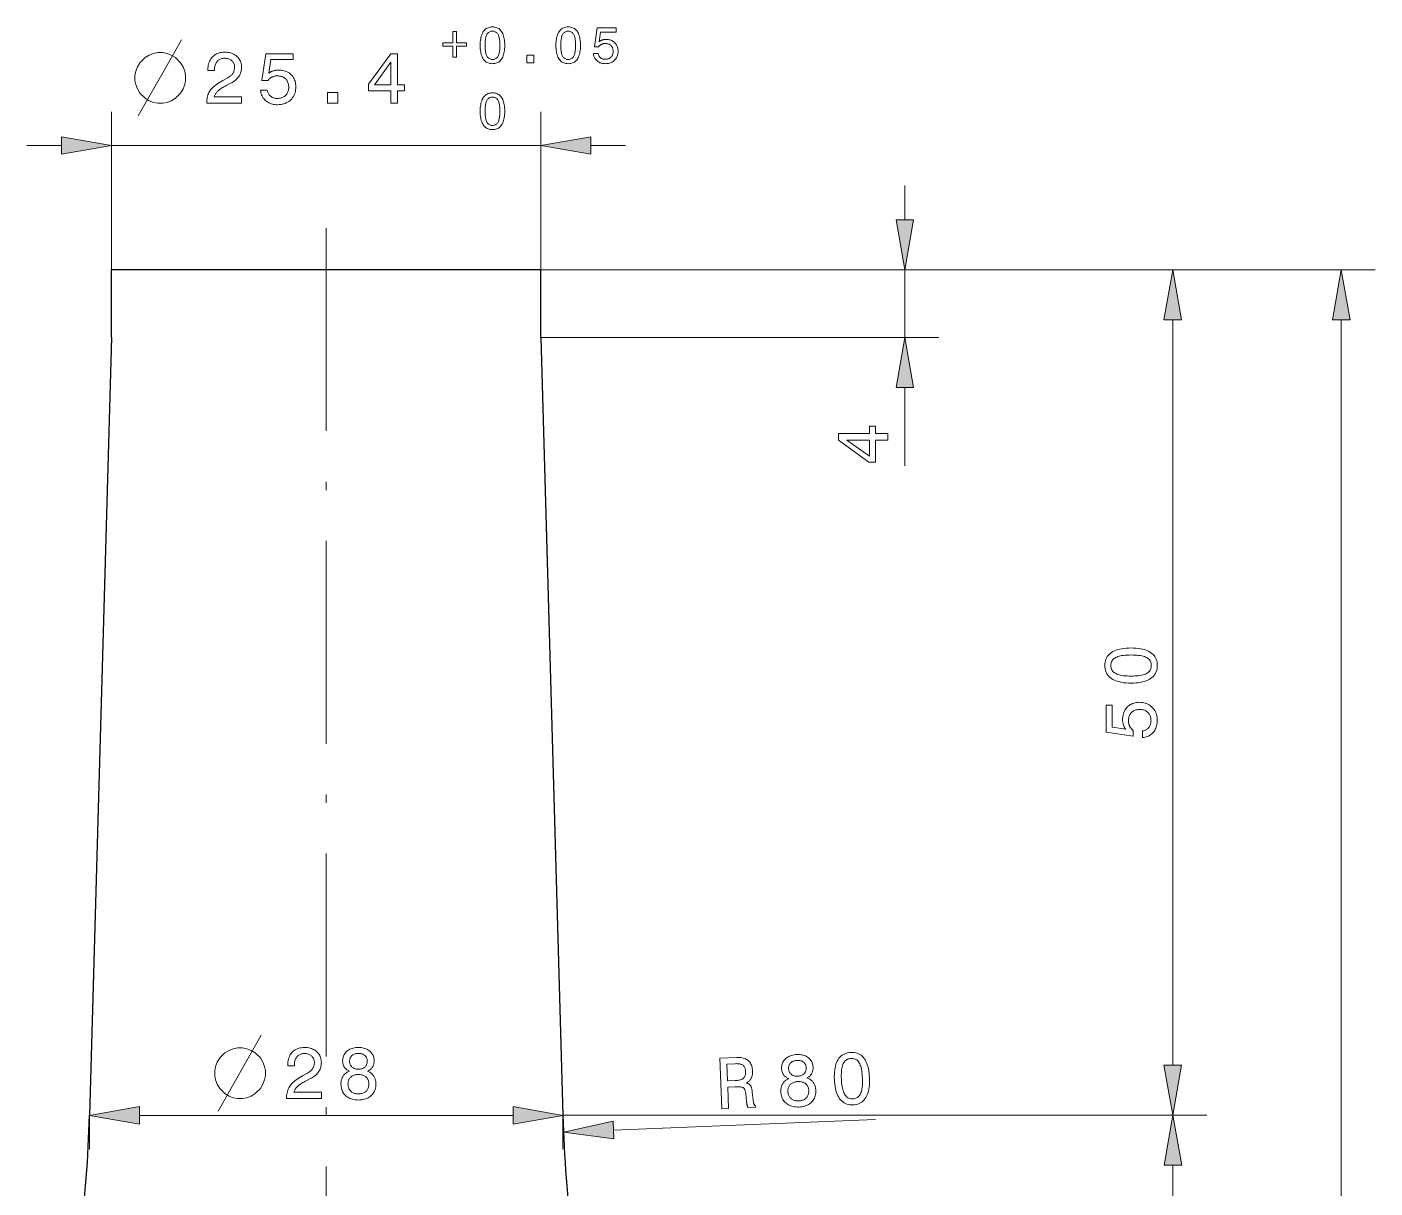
# Model space of a CAD drawing. Extents: x 0 to 297, y 0 to 420.
# Drawn here: x 127.9 to 207.6, y 275.5 to 344.2 of the extents above; entities that cross this region are included whole.
import ezdxf

# ---------------------------------------------------------------- set-up
doc = ezdxf.new("R2010")
doc.units = 0
doc.linetypes.add('DASHDOT', pattern=[18.5, 12, -3, 0.5, -3])

msp = doc.modelspace()

# ---------------------------------------------------------------- linework, layer by layer
at = {"color": 7, "lineweight": 13, "ltscale": 0.233958}
for p, q in [((132.9, 329.858), (132.9, 339.216)), ((158.3, 329.858), (158.3, 339.216))]:
    msp.add_line(p, q, dxfattribs=at)
at = {"color": 7, "lineweight": 13, "ltscale": 0.051139}
for p, q in [((127.9, 337.216), (129.946, 337.216)), ((161.255, 337.216), (163.3, 337.216))]:
    msp.add_line(p, q, dxfattribs=at)
at = {"color": 7, "lineweight": 13}
for p, q in [((132.9, 337.216), (158.3, 337.216)), ((158.3, 329.858), (181.819, 329.858)), ((158.3, 329.858), (207.626, 329.858)), ((158.3, 329.858), (197.662, 329.858)), ((195.662, 282.812), (195.662, 326.904)), ((205.626, 124.712), (205.626, 326.904)), ((158.3, 325.858), (181.819, 325.858)), ((134.555, 279.838), (156.646, 279.838)), ((159.6, 279.858), (197.676, 279.858)), ((159.6, 279.858), (197.662, 279.858)), ((195.676, 244.812), (195.676, 276.904))]:
    msp.add_line(p, q, dxfattribs=at)
at = {"color": 7, "lineweight": 13, "ltscale": 0.05114}
msp.add_line((179.819, 332.812), (179.819, 334.858), dxfattribs=at)
at = {"color": 7, "linetype": 'DASHDOT', "lineweight": 13}
msp.add_line((145.6, 332.328), (145.6, 119.729), dxfattribs=at)
at = {"color": 7, "lineweight": 30, "ltscale": 0.1}
for p, q in [((132.9, 325.858), (132.9, 329.858)), ((158.3, 325.858), (158.3, 329.858))]:
    msp.add_line(p, q, dxfattribs=at)
at = {"color": 7, "lineweight": 30}
for p, q in [((158.3, 329.858), (132.9, 329.858)), ((132.9, 325.858), (131.6, 279.858)), ((158.3, 325.858), (159.6, 279.858))]:
    msp.add_line(p, q, dxfattribs=at)
at = {"color": 7, "lineweight": 13, "ltscale": 0.1}
msp.add_line((179.819, 325.858), (179.819, 329.858), dxfattribs=at)
at = {"color": 7, "lineweight": 13, "ltscale": 0.116125}
msp.add_line((179.819, 318.259), (179.819, 322.904), dxfattribs=at)
at = {"color": 7, "lineweight": 13, "ltscale": 0.05049}
for p, q in [((131.6, 279.858), (131.6, 277.838)), ((159.6, 279.858), (159.6, 277.838))]:
    msp.add_line(p, q, dxfattribs=at)
at = {"color": 7, "lineweight": 13, "ltscale": 0.387905}
msp.add_line((162.587, 278.975), (178.09, 279.608), dxfattribs=at)
at = {"color": 7, "lineweight": 13}
for points in [[(153.088, 343.954), (153.299, 343.954), (153.299, 343.298), (153.895, 343.298), (153.895, 343.089), (153.299, 343.089), (153.299, 342.434), (153.088, 342.434), (153.088, 343.089), (152.488, 343.089), (152.488, 343.298), (153.088, 343.298)], [(154.703, 343.141), (154.705, 343.245), (154.711, 343.343), (154.72, 343.437), (154.733, 343.526), (154.75, 343.61), (154.77, 343.688), (154.795, 343.762), (154.822, 343.83), (154.854, 343.893), (154.889, 343.951), (154.928, 344.004), (154.971, 344.052), (155.016, 344.093), (155.065, 344.13), (155.118, 344.16), (155.174, 344.185), (155.233, 344.205), (155.296, 344.219), (155.362, 344.227), (155.431, 344.23), (155.501, 344.227), (155.567, 344.219), (155.63, 344.205), (155.69, 344.185), (155.746, 344.161), (155.798, 344.13), (155.847, 344.094), (155.893, 344.053), (155.935, 344.006), (155.973, 343.954), (156.008, 343.896), (156.039, 343.833), (156.067, 343.765), (156.091, 343.691), (156.111, 343.612), (156.128, 343.529), (156.141, 343.439), (156.15, 343.345), (156.155, 343.245), (156.157, 343.141), (156.155, 343.036), (156.15, 342.937), (156.141, 342.843), (156.128, 342.754), (156.111, 342.67), (156.091, 342.592), (156.067, 342.519), (156.039, 342.451), (156.008, 342.388), (155.973, 342.33), (155.935, 342.278), (155.893, 342.232), (155.847, 342.19), (155.798, 342.155), (155.746, 342.124), (155.69, 342.1), (155.63, 342.081), (155.567, 342.067), (155.501, 342.059), (155.431, 342.056), (155.362, 342.059), (155.296, 342.067), (155.233, 342.081), (155.174, 342.1), (155.118, 342.125), (155.065, 342.155), (155.016, 342.191), (154.971, 342.232), (154.928, 342.279), (154.889, 342.332), (154.854, 342.39), (154.822, 342.452), (154.795, 342.521), (154.77, 342.594), (154.75, 342.672), (154.733, 342.755), (154.72, 342.844), (154.711, 342.938), (154.705, 343.037)], [(154.993, 343.141), (154.994, 343.056), (154.997, 342.976), (155.002, 342.901), (155.01, 342.831), (155.019, 342.765), (155.031, 342.704), (155.045, 342.647), (155.061, 342.595), (155.079, 342.548), (155.099, 342.505), (155.121, 342.467), (155.146, 342.433), (155.173, 342.402), (155.203, 342.376), (155.235, 342.354), (155.27, 342.336), (155.306, 342.322), (155.345, 342.312), (155.387, 342.306), (155.431, 342.304), (155.475, 342.306), (155.517, 342.312), (155.556, 342.322), (155.593, 342.336), (155.627, 342.354), (155.659, 342.376), (155.689, 342.401), (155.716, 342.431), (155.74, 342.465), (155.762, 342.503), (155.782, 342.545), (155.8, 342.592), (155.815, 342.644), (155.829, 342.701), (155.84, 342.762), (155.85, 342.828), (155.857, 342.899), (155.862, 342.975), (155.865, 343.055), (155.866, 343.141), (155.865, 343.226), (155.862, 343.307), (155.857, 343.383), (155.85, 343.454), (155.84, 343.52), (155.829, 343.582), (155.815, 343.638), (155.8, 343.69), (155.782, 343.737), (155.762, 343.78), (155.74, 343.817), (155.716, 343.851), (155.689, 343.881), (155.659, 343.907), (155.627, 343.929), (155.593, 343.947), (155.556, 343.961), (155.517, 343.971), (155.475, 343.977), (155.431, 343.979), (155.387, 343.977), (155.345, 343.971), (155.306, 343.961), (155.27, 343.947), (155.235, 343.928), (155.203, 343.906), (155.173, 343.88), (155.146, 343.85), (155.121, 343.816), (155.099, 343.777), (155.079, 343.735), (155.061, 343.687), (155.045, 343.635), (155.031, 343.579), (155.019, 343.517), (155.01, 343.451), (155.002, 343.381), (154.997, 343.305), (154.994, 343.225)], [(159.181, 343.141), (159.183, 343.245), (159.188, 343.343), (159.198, 343.437), (159.211, 343.526), (159.227, 343.61), (159.248, 343.688), (159.272, 343.762), (159.3, 343.83), (159.332, 343.893), (159.367, 343.951), (159.406, 344.004), (159.448, 344.052), (159.494, 344.093), (159.543, 344.13), (159.595, 344.16), (159.651, 344.185), (159.71, 344.205), (159.773, 344.219), (159.839, 344.227), (159.908, 344.23), (159.978, 344.227), (160.045, 344.219), (160.108, 344.205), (160.167, 344.185), (160.223, 344.161), (160.276, 344.13), (160.325, 344.094), (160.37, 344.053), (160.412, 344.006), (160.451, 343.954), (160.486, 343.896), (160.517, 343.833), (160.544, 343.765), (160.568, 343.691), (160.589, 343.612), (160.605, 343.529), (160.618, 343.439), (160.627, 343.345), (160.633, 343.245), (160.635, 343.141), (160.633, 343.036), (160.627, 342.937), (160.618, 342.843), (160.605, 342.754), (160.589, 342.67), (160.568, 342.592), (160.544, 342.519), (160.517, 342.451), (160.486, 342.388), (160.451, 342.33), (160.412, 342.278), (160.37, 342.232), (160.325, 342.19), (160.276, 342.155), (160.223, 342.124), (160.167, 342.1), (160.108, 342.081), (160.045, 342.067), (159.978, 342.059), (159.908, 342.056), (159.839, 342.059), (159.773, 342.067), (159.71, 342.081), (159.651, 342.1), (159.595, 342.125), (159.543, 342.155), (159.494, 342.191), (159.448, 342.232), (159.406, 342.279), (159.367, 342.332), (159.332, 342.39), (159.3, 342.452), (159.272, 342.521), (159.248, 342.594), (159.227, 342.672), (159.211, 342.755), (159.198, 342.844), (159.188, 342.938), (159.183, 343.037)], [(159.47, 343.141), (159.471, 343.056), (159.474, 342.976), (159.48, 342.901), (159.487, 342.831), (159.497, 342.765), (159.508, 342.704), (159.522, 342.647), (159.538, 342.595), (159.556, 342.548), (159.576, 342.505), (159.599, 342.467), (159.624, 342.433), (159.651, 342.402), (159.681, 342.376), (159.713, 342.354), (159.747, 342.336), (159.784, 342.322), (159.823, 342.312), (159.864, 342.306), (159.908, 342.304), (159.953, 342.306), (159.994, 342.312), (160.034, 342.322), (160.071, 342.336), (160.105, 342.354), (160.137, 342.376), (160.166, 342.401), (160.193, 342.431), (160.218, 342.465), (160.24, 342.503), (160.26, 342.545), (160.277, 342.592), (160.293, 342.644), (160.306, 342.701), (160.318, 342.762), (160.327, 342.828), (160.334, 342.899), (160.34, 342.975), (160.343, 343.055), (160.344, 343.141), (160.343, 343.226), (160.34, 343.307), (160.334, 343.383), (160.327, 343.454), (160.318, 343.52), (160.306, 343.582), (160.293, 343.638), (160.277, 343.69), (160.26, 343.737), (160.24, 343.78), (160.218, 343.817), (160.193, 343.851), (160.166, 343.881), (160.137, 343.907), (160.105, 343.929), (160.071, 343.947), (160.034, 343.961), (159.994, 343.971), (159.953, 343.977), (159.908, 343.979), (159.864, 343.977), (159.823, 343.971), (159.784, 343.961), (159.747, 343.947), (159.713, 343.928), (159.681, 343.906), (159.651, 343.88), (159.624, 343.85), (159.599, 343.816), (159.576, 343.777), (159.556, 343.735), (159.538, 343.687), (159.522, 343.635), (159.508, 343.579), (159.497, 343.517), (159.487, 343.451), (159.48, 343.381), (159.474, 343.305), (159.471, 343.225)], [(161.399, 342.664), (161.679, 342.664), (161.685, 342.632), (161.693, 342.601), (161.702, 342.572), (161.713, 342.544), (161.726, 342.518), (161.741, 342.493), (161.757, 342.47), (161.775, 342.448), (161.794, 342.427), (161.816, 342.408), (161.839, 342.39), (161.863, 342.375), (161.888, 342.361), (161.915, 342.349), (161.943, 342.339), (161.972, 342.33), (162.002, 342.324), (162.033, 342.319), (162.066, 342.317), (162.1, 342.316), (162.141, 342.317), (162.181, 342.321), (162.219, 342.327), (162.256, 342.336), (162.29, 342.348), (162.323, 342.362), (162.355, 342.379), (162.385, 342.398), (162.413, 342.42), (162.439, 342.444), (162.464, 342.47), (162.486, 342.499), (162.505, 342.528), (162.522, 342.56), (162.536, 342.593), (162.547, 342.627), (162.556, 342.664), (162.563, 342.701), (162.566, 342.741), (162.568, 342.782), (162.566, 342.824), (162.563, 342.864), (162.556, 342.902), (162.547, 342.939), (162.536, 342.974), (162.522, 343.007), (162.506, 343.039), (162.487, 343.069), (162.465, 343.097), (162.441, 343.123), (162.415, 343.147), (162.387, 343.169), (162.357, 343.188), (162.325, 343.204), (162.292, 343.218), (162.257, 343.229), (162.221, 343.238), (162.182, 343.245), (162.142, 343.248), (162.1, 343.25), (162.076, 343.249), (162.052, 343.248), (162.028, 343.245), (162.005, 343.242), (161.983, 343.238), (161.961, 343.232), (161.939, 343.226), (161.918, 343.219), (161.897, 343.21), (161.876, 343.201), (161.856, 343.191), (161.837, 343.18), (161.818, 343.168), (161.8, 343.155), (161.782, 343.141), (161.764, 343.126), (161.747, 343.11), (161.731, 343.093), (161.715, 343.075), (161.7, 343.056), (161.459, 343.056), (161.625, 344.169), (162.746, 344.169), (162.746, 343.921), (161.827, 343.921), (161.743, 343.356), (161.758, 343.369), (161.774, 343.381), (161.79, 343.393), (161.807, 343.404), (161.825, 343.414), (161.843, 343.424), (161.862, 343.433), (161.881, 343.442), (161.9, 343.45), (161.921, 343.457), (161.941, 343.464), (161.962, 343.47), (161.984, 343.475), (162.006, 343.479), (162.028, 343.483), (162.05, 343.486), (162.073, 343.489), (162.097, 343.49), (162.12, 343.491), (162.144, 343.492), (162.208, 343.49), (162.268, 343.484), (162.327, 343.475), (162.383, 343.461), (162.436, 343.444), (162.487, 343.423), (162.535, 343.398), (162.581, 343.369), (162.624, 343.336), (162.664, 343.3), (162.702, 343.26), (162.735, 343.218), (162.765, 343.174), (162.791, 343.127), (162.812, 343.078), (162.83, 343.027), (162.844, 342.973), (162.854, 342.916), (162.859, 342.858), (162.861, 342.797), (162.859, 342.732), (162.853, 342.669), (162.843, 342.61), (162.828, 342.552), (162.809, 342.497), (162.786, 342.445), (162.759, 342.395), (162.728, 342.348), (162.692, 342.303), (162.653, 342.261), (162.61, 342.222), (162.564, 342.187), (162.516, 342.156), (162.465, 342.13), (162.412, 342.107), (162.357, 342.089), (162.298, 342.074), (162.238, 342.064), (162.175, 342.058), (162.109, 342.056), (162.05, 342.058), (161.994, 342.063), (161.94, 342.071), (161.888, 342.083), (161.837, 342.098), (161.789, 342.116), (161.743, 342.138), (161.699, 342.163), (161.657, 342.192), (161.617, 342.223), (161.579, 342.258), (161.545, 342.295), (161.515, 342.333), (161.488, 342.374), (161.464, 342.417), (161.444, 342.462), (161.428, 342.51), (161.415, 342.559), (161.405, 342.61)], [(135.935, 342.716), (135.635, 342.716), (135.385, 342.666), (135.135, 342.566), (134.885, 342.416), (134.585, 342.116), (134.435, 341.866), (134.335, 341.616), (134.285, 341.366), (134.285, 341.066), (134.335, 340.816), (134.435, 340.566), (134.585, 340.316), (134.885, 340.016), (135.135, 339.866), (135.385, 339.766), (135.635, 339.716), (135.935, 339.716), (136.185, 339.766), (136.435, 339.866), (136.685, 340.016), (136.985, 340.316), (137.135, 340.566), (137.235, 340.816), (137.285, 341.066), (137.285, 341.366), (137.235, 341.616), (137.135, 341.866), (136.985, 342.116), (136.685, 342.416), (136.435, 342.566), (136.185, 342.666)], [(138.532, 339.716), (138.532, 339.729), (138.534, 339.817), (138.54, 339.901), (138.551, 339.983), (138.565, 340.061), (138.584, 340.137), (138.607, 340.21), (138.633, 340.28), (138.664, 340.347), (138.699, 340.411), (138.739, 340.472), (138.783, 340.532), (138.835, 340.591), (138.893, 340.651), (138.957, 340.71), (139.029, 340.769), (139.107, 340.828), (139.191, 340.887), (139.282, 340.946), (139.38, 341.005), (139.485, 341.064), (139.74, 341.203), (139.785, 341.228), (139.827, 341.254), (139.867, 341.28), (139.904, 341.307), (139.939, 341.335), (139.971, 341.363), (140.001, 341.392), (140.028, 341.421), (140.053, 341.451), (140.075, 341.482), (140.095, 341.514), (140.113, 341.546), (140.129, 341.58), (140.143, 341.615), (140.154, 341.65), (140.164, 341.687), (140.171, 341.725), (140.177, 341.764), (140.18, 341.804), (140.181, 341.846), (140.179, 341.892), (140.174, 341.937), (140.166, 341.98), (140.155, 342.022), (140.14, 342.061), (140.122, 342.099), (140.101, 342.134), (140.076, 342.168), (140.048, 342.2), (140.017, 342.23), (139.984, 342.258), (139.948, 342.283), (139.909, 342.305), (139.869, 342.324), (139.826, 342.34), (139.781, 342.354), (139.734, 342.364), (139.685, 342.371), (139.634, 342.375), (139.58, 342.377), (139.527, 342.375), (139.476, 342.37), (139.427, 342.36), (139.381, 342.347), (139.337, 342.331), (139.295, 342.31), (139.255, 342.286), (139.218, 342.258), (139.183, 342.227), (139.151, 342.191), (139.121, 342.153), (139.094, 342.112), (139.071, 342.068), (139.05, 342.021), (139.033, 341.971), (139.019, 341.919), (139.008, 341.863), (139, 341.806), (138.995, 341.745), (138.994, 341.681), (138.994, 341.645), (138.602, 341.645), (138.602, 341.707), (138.604, 341.799), (138.613, 341.888), (138.626, 341.973), (138.645, 342.054), (138.669, 342.132), (138.699, 342.205), (138.734, 342.274), (138.774, 342.339), (138.82, 342.401), (138.872, 342.458), (138.927, 342.511), (138.987, 342.558), (139.051, 342.599), (139.118, 342.636), (139.189, 342.666), (139.264, 342.691), (139.343, 342.71), (139.426, 342.724), (139.513, 342.733), (139.603, 342.735), (139.69, 342.733), (139.773, 342.725), (139.853, 342.713), (139.93, 342.696), (140.003, 342.674), (140.073, 342.647), (140.14, 342.614), (140.203, 342.577), (140.263, 342.536), (140.319, 342.489), (140.371, 342.438), (140.417, 342.384), (140.458, 342.327), (140.494, 342.267), (140.524, 342.204), (140.548, 342.137), (140.567, 342.068), (140.581, 341.996), (140.589, 341.92), (140.592, 341.841), (140.59, 341.78), (140.585, 341.721), (140.577, 341.662), (140.566, 341.606), (140.552, 341.551), (140.534, 341.497), (140.513, 341.445), (140.489, 341.395), (140.462, 341.346), (140.432, 341.299), (140.398, 341.253), (140.361, 341.208), (140.32, 341.164), (140.276, 341.122), (140.229, 341.081), (140.179, 341.041), (140.125, 341.003), (140.067, 340.966), (140.007, 340.93), (139.943, 340.895), (139.69, 340.766), (139.619, 340.729), (139.553, 340.693), (139.492, 340.657), (139.434, 340.622), (139.38, 340.588), (139.33, 340.554), (139.285, 340.521), (139.243, 340.489), (139.205, 340.458), (139.172, 340.427), (139.142, 340.396), (139.113, 340.365), (139.087, 340.333), (139.063, 340.3), (139.042, 340.266), (139.022, 340.232), (139.004, 340.197), (138.989, 340.161), (138.975, 340.125), (138.964, 340.087), (140.592, 340.087), (140.592, 339.716)], [(141.713, 340.499), (142.114, 340.499), (142.122, 340.453), (142.133, 340.409), (142.147, 340.367), (142.162, 340.328), (142.181, 340.29), (142.201, 340.255), (142.225, 340.221), (142.25, 340.19), (142.278, 340.16), (142.309, 340.133), (142.342, 340.108), (142.376, 340.085), (142.412, 340.066), (142.45, 340.048), (142.49, 340.034), (142.532, 340.022), (142.575, 340.013), (142.62, 340.006), (142.666, 340.002), (142.715, 340.001), (142.774, 340.003), (142.831, 340.008), (142.885, 340.017), (142.937, 340.03), (142.987, 340.047), (143.034, 340.067), (143.079, 340.091), (143.122, 340.118), (143.162, 340.15), (143.2, 340.184), (143.235, 340.222), (143.266, 340.262), (143.293, 340.305), (143.317, 340.35), (143.337, 340.397), (143.354, 340.446), (143.367, 340.498), (143.376, 340.552), (143.381, 340.608), (143.383, 340.667), (143.381, 340.727), (143.376, 340.784), (143.367, 340.839), (143.354, 340.892), (143.338, 340.942), (143.318, 340.989), (143.294, 341.034), (143.267, 341.077), (143.236, 341.117), (143.202, 341.154), (143.164, 341.189), (143.124, 341.219), (143.082, 341.247), (143.037, 341.27), (142.989, 341.29), (142.939, 341.306), (142.887, 341.319), (142.832, 341.328), (142.775, 341.334), (142.715, 341.335), (142.68, 341.335), (142.646, 341.333), (142.613, 341.329), (142.58, 341.324), (142.548, 341.318), (142.516, 341.31), (142.485, 341.301), (142.454, 341.291), (142.425, 341.279), (142.395, 341.266), (142.367, 341.251), (142.339, 341.235), (142.312, 341.218), (142.286, 341.199), (142.26, 341.179), (142.235, 341.158), (142.211, 341.135), (142.188, 341.111), (142.165, 341.086), (142.144, 341.059), (141.8, 341.059), (142.036, 342.649), (143.638, 342.649), (143.638, 342.295), (142.325, 342.295), (142.205, 341.487), (142.227, 341.506), (142.249, 341.523), (142.273, 341.54), (142.297, 341.556), (142.322, 341.571), (142.348, 341.585), (142.374, 341.598), (142.402, 341.61), (142.43, 341.621), (142.459, 341.632), (142.488, 341.641), (142.518, 341.65), (142.549, 341.657), (142.58, 341.663), (142.612, 341.669), (142.644, 341.673), (142.677, 341.677), (142.71, 341.679), (142.744, 341.681), (142.778, 341.681), (142.869, 341.678), (142.956, 341.67), (143.039, 341.657), (143.119, 341.637), (143.195, 341.613), (143.267, 341.583), (143.336, 341.547), (143.401, 341.506), (143.463, 341.459), (143.521, 341.407), (143.575, 341.351), (143.623, 341.291), (143.665, 341.227), (143.701, 341.161), (143.732, 341.09), (143.758, 341.017), (143.777, 340.94), (143.791, 340.859), (143.8, 340.776), (143.803, 340.688), (143.8, 340.596), (143.791, 340.507), (143.776, 340.421), (143.755, 340.339), (143.728, 340.261), (143.695, 340.186), (143.657, 340.115), (143.612, 340.047), (143.561, 339.983), (143.504, 339.923), (143.443, 339.867), (143.378, 339.817), (143.309, 339.774), (143.237, 339.735), (143.161, 339.703), (143.082, 339.677), (142.998, 339.656), (142.912, 339.642), (142.821, 339.633), (142.727, 339.63), (142.644, 339.632), (142.564, 339.639), (142.486, 339.651), (142.412, 339.668), (142.34, 339.69), (142.271, 339.716), (142.205, 339.747), (142.142, 339.783), (142.082, 339.824), (142.024, 339.869), (141.971, 339.919), (141.923, 339.971), (141.879, 340.026), (141.841, 340.085), (141.807, 340.146), (141.778, 340.211), (141.755, 340.278), (141.736, 340.349), (141.722, 340.422)], [(149.417, 339.716), (149.417, 340.458), (148.099, 340.458), (148.099, 340.838), (149.413, 342.649), (149.805, 342.649), (149.805, 340.804), (150.233, 340.804), (150.233, 340.458), (149.805, 340.458), (149.805, 339.716)], [(148.462, 340.804), (149.417, 340.804), (149.417, 342.147)], [(157.462, 342.116), (157.462, 342.566), (157.879, 342.566), (157.879, 342.116)], [(145.683, 339.716), (145.683, 340.359), (146.28, 340.359), (146.28, 339.716)], [(154.703, 339.241), (154.705, 339.345), (154.711, 339.443), (154.72, 339.537), (154.733, 339.626), (154.75, 339.71), (154.77, 339.788), (154.795, 339.862), (154.822, 339.93), (154.854, 339.993), (154.889, 340.051), (154.928, 340.104), (154.971, 340.152), (155.016, 340.193), (155.065, 340.229), (155.118, 340.26), (155.174, 340.285), (155.233, 340.305), (155.296, 340.319), (155.362, 340.327), (155.431, 340.33), (155.501, 340.327), (155.567, 340.319), (155.63, 340.305), (155.69, 340.285), (155.746, 340.261), (155.798, 340.23), (155.847, 340.194), (155.893, 340.153), (155.935, 340.106), (155.973, 340.054), (156.008, 339.996), (156.039, 339.933), (156.067, 339.865), (156.091, 339.791), (156.111, 339.712), (156.128, 339.628), (156.141, 339.539), (156.15, 339.445), (156.155, 339.345), (156.157, 339.241), (156.155, 339.136), (156.15, 339.037), (156.141, 338.943), (156.128, 338.854), (156.111, 338.77), (156.091, 338.692), (156.067, 338.619), (156.039, 338.551), (156.008, 338.488), (155.973, 338.43), (155.935, 338.378), (155.893, 338.332), (155.847, 338.29), (155.798, 338.255), (155.746, 338.224), (155.69, 338.2), (155.63, 338.181), (155.567, 338.167), (155.501, 338.159), (155.431, 338.156), (155.362, 338.159), (155.296, 338.167), (155.233, 338.181), (155.174, 338.2), (155.118, 338.225), (155.065, 338.255), (155.016, 338.291), (154.971, 338.332), (154.928, 338.379), (154.889, 338.432), (154.854, 338.49), (154.822, 338.552), (154.795, 338.621), (154.77, 338.694), (154.75, 338.772), (154.733, 338.855), (154.72, 338.944), (154.711, 339.038), (154.705, 339.137)], [(154.993, 339.241), (154.994, 339.156), (154.997, 339.076), (155.002, 339.001), (155.01, 338.931), (155.019, 338.865), (155.031, 338.804), (155.045, 338.747), (155.061, 338.695), (155.079, 338.648), (155.099, 338.605), (155.121, 338.567), (155.146, 338.533), (155.173, 338.503), (155.203, 338.476), (155.235, 338.454), (155.27, 338.436), (155.306, 338.422), (155.345, 338.412), (155.387, 338.406), (155.431, 338.404), (155.475, 338.406), (155.517, 338.412), (155.556, 338.422), (155.593, 338.436), (155.627, 338.454), (155.659, 338.476), (155.689, 338.501), (155.716, 338.531), (155.74, 338.565), (155.762, 338.603), (155.782, 338.645), (155.8, 338.692), (155.815, 338.744), (155.829, 338.801), (155.84, 338.862), (155.85, 338.928), (155.857, 338.999), (155.862, 339.075), (155.865, 339.155), (155.866, 339.241), (155.865, 339.326), (155.862, 339.407), (155.857, 339.483), (155.85, 339.554), (155.84, 339.62), (155.829, 339.682), (155.815, 339.738), (155.8, 339.79), (155.782, 339.837), (155.762, 339.88), (155.74, 339.917), (155.716, 339.951), (155.689, 339.981), (155.659, 340.007), (155.627, 340.029), (155.593, 340.047), (155.556, 340.061), (155.517, 340.071), (155.475, 340.077), (155.431, 340.079), (155.387, 340.077), (155.345, 340.071), (155.306, 340.061), (155.27, 340.047), (155.235, 340.028), (155.203, 340.006), (155.173, 339.98), (155.146, 339.95), (155.121, 339.916), (155.099, 339.877), (155.079, 339.835), (155.061, 339.787), (155.045, 339.735), (155.031, 339.679), (155.019, 339.617), (155.01, 339.551), (155.002, 339.481), (154.997, 339.405), (154.994, 339.325)], [(129.946, 336.695), (132.9, 337.216), (129.946, 337.737)], [(161.255, 337.737), (158.3, 337.216), (161.255, 336.695)], [(179.298, 332.812), (179.819, 329.858), (180.34, 332.812)], [(196.183, 326.904), (195.662, 329.858), (195.141, 326.904)], [(206.147, 326.904), (205.626, 329.858), (205.105, 326.904)], [(180.34, 322.904), (179.819, 325.858), (179.298, 322.904)], [(178.819, 319.795), (178.076, 319.795), (178.076, 318.478), (177.697, 318.478), (175.886, 319.791), (175.886, 320.183), (177.731, 320.183), (177.731, 320.611), (178.076, 320.611), (178.076, 320.183), (178.819, 320.183)], [(177.731, 318.84), (177.731, 319.795), (176.388, 319.795)], [(193.199, 305.416), (193.05, 305.419), (192.909, 305.427), (192.775, 305.44), (192.648, 305.459), (192.529, 305.482), (192.417, 305.512), (192.312, 305.546), (192.214, 305.586), (192.124, 305.631), (192.04, 305.682), (191.965, 305.737), (191.897, 305.798), (191.838, 305.863), (191.786, 305.933), (191.742, 306.008), (191.707, 306.088), (191.679, 306.172), (191.659, 306.262), (191.647, 306.356), (191.643, 306.455), (191.647, 306.555), (191.659, 306.65), (191.679, 306.74), (191.706, 306.825), (191.742, 306.905), (191.785, 306.98), (191.836, 307.05), (191.895, 307.115), (191.962, 307.175), (192.037, 307.23), (192.12, 307.28), (192.21, 307.325), (192.307, 307.364), (192.412, 307.398), (192.525, 307.427), (192.645, 307.451), (192.772, 307.469), (192.907, 307.482), (193.049, 307.49), (193.199, 307.493), (193.348, 307.49), (193.49, 307.482), (193.624, 307.469), (193.751, 307.451), (193.871, 307.427), (193.983, 307.398), (194.087, 307.364), (194.185, 307.325), (194.274, 307.28), (194.356, 307.23), (194.431, 307.175), (194.497, 307.115), (194.556, 307.05), (194.607, 306.98), (194.65, 306.905), (194.686, 306.825), (194.713, 306.74), (194.733, 306.65), (194.745, 306.555), (194.748, 306.455), (194.745, 306.356), (194.733, 306.262), (194.713, 306.172), (194.685, 306.088), (194.65, 306.008), (194.607, 305.933), (194.555, 305.863), (194.496, 305.798), (194.429, 305.737), (194.354, 305.682), (194.272, 305.631), (194.182, 305.586), (194.085, 305.546), (193.98, 305.512), (193.868, 305.482), (193.749, 305.459), (193.623, 305.44), (193.489, 305.427), (193.347, 305.419)], [(193.199, 305.829), (193.32, 305.831), (193.434, 305.835), (193.541, 305.843), (193.642, 305.854), (193.736, 305.867), (193.823, 305.884), (193.904, 305.904), (193.978, 305.926), (194.046, 305.952), (194.107, 305.981), (194.161, 306.013), (194.21, 306.049), (194.253, 306.088), (194.291, 306.13), (194.322, 306.176), (194.348, 306.225), (194.368, 306.277), (194.383, 306.333), (194.391, 306.393), (194.394, 306.455), (194.391, 306.519), (194.383, 306.578), (194.369, 306.634), (194.349, 306.687), (194.323, 306.736), (194.292, 306.782), (194.255, 306.824), (194.212, 306.862), (194.164, 306.897), (194.11, 306.929), (194.049, 306.957), (193.982, 306.982), (193.908, 307.005), (193.827, 307.024), (193.74, 307.04), (193.645, 307.054), (193.544, 307.064), (193.436, 307.071), (193.321, 307.076), (193.199, 307.077), (193.077, 307.076), (192.961, 307.071), (192.853, 307.064), (192.751, 307.054), (192.657, 307.04), (192.569, 307.024), (192.488, 307.005), (192.414, 306.982), (192.346, 306.957), (192.286, 306.929), (192.232, 306.897), (192.184, 306.862), (192.141, 306.824), (192.104, 306.782), (192.073, 306.736), (192.047, 306.687), (192.027, 306.634), (192.013, 306.578), (192.004, 306.519), (192.001, 306.455), (192.004, 306.393), (192.013, 306.333), (192.027, 306.277), (192.047, 306.225), (192.073, 306.176), (192.105, 306.13), (192.142, 306.088), (192.186, 306.049), (192.235, 306.013), (192.289, 305.981), (192.35, 305.952), (192.418, 305.926), (192.492, 305.904), (192.573, 305.884), (192.661, 305.867), (192.755, 305.854), (192.856, 305.843), (192.964, 305.835), (193.078, 305.831)], [(193.88, 302.188), (193.88, 302.589), (193.926, 302.597), (193.969, 302.608), (194.011, 302.622), (194.051, 302.637), (194.088, 302.656), (194.124, 302.676), (194.157, 302.7), (194.189, 302.725), (194.218, 302.753), (194.246, 302.784), (194.271, 302.817), (194.293, 302.851), (194.313, 302.887), (194.33, 302.925), (194.344, 302.965), (194.356, 303.006), (194.366, 303.05), (194.372, 303.095), (194.376, 303.141), (194.377, 303.19), (194.376, 303.249), (194.37, 303.306), (194.361, 303.36), (194.348, 303.412), (194.332, 303.462), (194.311, 303.509), (194.288, 303.554), (194.26, 303.597), (194.229, 303.637), (194.194, 303.675), (194.156, 303.71), (194.116, 303.741), (194.074, 303.768), (194.029, 303.792), (193.982, 303.812), (193.932, 303.829), (193.88, 303.842), (193.826, 303.851), (193.77, 303.856), (193.711, 303.858), (193.651, 303.856), (193.594, 303.851), (193.539, 303.842), (193.487, 303.829), (193.437, 303.813), (193.389, 303.793), (193.344, 303.769), (193.302, 303.742), (193.262, 303.711), (193.224, 303.677), (193.19, 303.639), (193.159, 303.599), (193.132, 303.557), (193.108, 303.512), (193.088, 303.464), (193.072, 303.414), (193.059, 303.362), (193.05, 303.307), (193.045, 303.25), (193.043, 303.19), (193.044, 303.155), (193.046, 303.121), (193.049, 303.088), (193.054, 303.055), (193.06, 303.022), (193.068, 302.991), (193.077, 302.96), (193.087, 302.929), (193.099, 302.9), (193.112, 302.87), (193.127, 302.842), (193.143, 302.814), (193.16, 302.787), (193.179, 302.761), (193.199, 302.735), (193.22, 302.71), (193.243, 302.686), (193.267, 302.663), (193.292, 302.64), (193.319, 302.618), (193.319, 302.275), (191.729, 302.511), (191.729, 304.113), (192.084, 304.113), (192.084, 302.8), (192.891, 302.68), (192.873, 302.701), (192.855, 302.724), (192.838, 302.748), (192.822, 302.772), (192.808, 302.797), (192.794, 302.823), (192.781, 302.849), (192.768, 302.877), (192.757, 302.905), (192.747, 302.934), (192.737, 302.963), (192.729, 302.993), (192.721, 303.024), (192.715, 303.055), (192.71, 303.087), (192.705, 303.119), (192.702, 303.152), (192.699, 303.185), (192.698, 303.219), (192.697, 303.253), (192.7, 303.344), (192.708, 303.431), (192.722, 303.514), (192.741, 303.594), (192.766, 303.67), (192.796, 303.742), (192.831, 303.811), (192.873, 303.876), (192.919, 303.938), (192.971, 303.996), (193.028, 304.05), (193.088, 304.098), (193.151, 304.14), (193.218, 304.176), (193.288, 304.207), (193.362, 304.233), (193.439, 304.252), (193.519, 304.266), (193.603, 304.275), (193.69, 304.278), (193.783, 304.275), (193.872, 304.266), (193.957, 304.251), (194.039, 304.23), (194.118, 304.203), (194.192, 304.17), (194.263, 304.131), (194.331, 304.087), (194.395, 304.036), (194.455, 303.979), (194.511, 303.918), (194.561, 303.853), (194.605, 303.784), (194.643, 303.712), (194.675, 303.636), (194.702, 303.556), (194.722, 303.473), (194.737, 303.387), (194.746, 303.296), (194.748, 303.202), (194.746, 303.119), (194.739, 303.039), (194.727, 302.961), (194.71, 302.887), (194.689, 302.815), (194.662, 302.746), (194.631, 302.68), (194.595, 302.617), (194.555, 302.557), (194.509, 302.499), (194.46, 302.446), (194.407, 302.398), (194.352, 302.354), (194.294, 302.315), (194.232, 302.282), (194.168, 302.253), (194.1, 302.23), (194.03, 302.211), (193.956, 302.197)], [(140.654, 283.838), (140.354, 283.838), (140.104, 283.788), (139.854, 283.688), (139.604, 283.538), (139.304, 283.238), (139.154, 282.988), (139.054, 282.738), (139.004, 282.488), (139.004, 282.188), (139.054, 281.938), (139.154, 281.688), (139.304, 281.438), (139.604, 281.138), (139.854, 280.988), (140.104, 280.888), (140.354, 280.838), (140.654, 280.838), (140.904, 280.888), (141.154, 280.988), (141.404, 281.138), (141.704, 281.438), (141.854, 281.688), (141.954, 281.938), (142.004, 282.188), (142.004, 282.488), (141.954, 282.738), (141.854, 282.988), (141.704, 283.238), (141.404, 283.538), (141.154, 283.688), (140.904, 283.788)], [(143.251, 280.838), (143.251, 280.851), (143.253, 280.939), (143.259, 281.023), (143.269, 281.105), (143.284, 281.184), (143.303, 281.259), (143.325, 281.332), (143.352, 281.402), (143.383, 281.469), (143.418, 281.533), (143.457, 281.594), (143.502, 281.654), (143.553, 281.713), (143.611, 281.773), (143.676, 281.832), (143.747, 281.891), (143.825, 281.95), (143.91, 282.009), (144.001, 282.068), (144.099, 282.127), (144.204, 282.186), (144.459, 282.325), (144.504, 282.35), (144.546, 282.376), (144.586, 282.402), (144.623, 282.429), (144.658, 282.457), (144.69, 282.485), (144.72, 282.514), (144.747, 282.543), (144.772, 282.573), (144.794, 282.604), (144.814, 282.636), (144.832, 282.668), (144.848, 282.702), (144.862, 282.737), (144.873, 282.772), (144.883, 282.809), (144.89, 282.847), (144.895, 282.886), (144.898, 282.927), (144.899, 282.968), (144.898, 283.014), (144.893, 283.059), (144.885, 283.102), (144.873, 283.144), (144.859, 283.183), (144.841, 283.221), (144.819, 283.256), (144.795, 283.29), (144.767, 283.322), (144.736, 283.352), (144.702, 283.38), (144.666, 283.405), (144.628, 283.427), (144.588, 283.446), (144.545, 283.462), (144.5, 283.476), (144.453, 283.486), (144.404, 283.493), (144.352, 283.498), (144.299, 283.499), (144.245, 283.497), (144.194, 283.492), (144.146, 283.482), (144.099, 283.469), (144.055, 283.453), (144.014, 283.432), (143.974, 283.408), (143.937, 283.38), (143.902, 283.349), (143.87, 283.313), (143.84, 283.275), (143.813, 283.234), (143.79, 283.19), (143.769, 283.143), (143.752, 283.093), (143.738, 283.041), (143.727, 282.986), (143.719, 282.928), (143.714, 282.867), (143.713, 282.803), (143.713, 282.767), (143.32, 282.767), (143.32, 282.829), (143.323, 282.922), (143.331, 283.01), (143.345, 283.095), (143.364, 283.177), (143.388, 283.254), (143.418, 283.327), (143.453, 283.396), (143.493, 283.461), (143.539, 283.523), (143.59, 283.58), (143.646, 283.633), (143.706, 283.68), (143.769, 283.722), (143.837, 283.758), (143.908, 283.788), (143.983, 283.813), (144.062, 283.832), (144.145, 283.846), (144.231, 283.855), (144.322, 283.857), (144.409, 283.855), (144.492, 283.848), (144.572, 283.835), (144.649, 283.818), (144.722, 283.796), (144.792, 283.769), (144.859, 283.737), (144.922, 283.7), (144.981, 283.658), (145.038, 283.611), (145.089, 283.56), (145.136, 283.506), (145.177, 283.449), (145.212, 283.389), (145.242, 283.326), (145.267, 283.259), (145.286, 283.19), (145.3, 283.118), (145.308, 283.042), (145.311, 282.964), (145.309, 282.902), (145.304, 282.843), (145.296, 282.785), (145.285, 282.728), (145.271, 282.673), (145.253, 282.619), (145.232, 282.567), (145.208, 282.517), (145.181, 282.468), (145.15, 282.421), (145.117, 282.375), (145.08, 282.33), (145.039, 282.286), (144.995, 282.244), (144.948, 282.203), (144.897, 282.164), (144.843, 282.125), (144.786, 282.088), (144.725, 282.052), (144.661, 282.017), (144.408, 281.888), (144.338, 281.851), (144.272, 281.815), (144.21, 281.779), (144.152, 281.744), (144.099, 281.71), (144.049, 281.676), (144.003, 281.643), (143.962, 281.611), (143.924, 281.58), (143.891, 281.549), (143.86, 281.518), (143.832, 281.487), (143.806, 281.455), (143.782, 281.422), (143.76, 281.388), (143.741, 281.354), (143.723, 281.319), (143.708, 281.283), (143.694, 281.247), (143.683, 281.209), (145.311, 281.209), (145.311, 280.838)], [(146.966, 282.453), (146.927, 282.472), (146.89, 282.492), (146.856, 282.514), (146.823, 282.536), (146.792, 282.56), (146.763, 282.586), (146.737, 282.612), (146.712, 282.64), (146.689, 282.669), (146.668, 282.7), (146.649, 282.732), (146.633, 282.765), (146.618, 282.8), (146.605, 282.836), (146.594, 282.874), (146.585, 282.913), (146.578, 282.954), (146.573, 282.995), (146.57, 283.039), (146.569, 283.084), (146.572, 283.151), (146.58, 283.216), (146.592, 283.278), (146.611, 283.338), (146.634, 283.395), (146.662, 283.45), (146.696, 283.502), (146.734, 283.551), (146.778, 283.598), (146.827, 283.642), (146.881, 283.683), (146.937, 283.72), (146.997, 283.752), (147.059, 283.78), (147.125, 283.804), (147.194, 283.823), (147.266, 283.838), (147.341, 283.849), (147.42, 283.855), (147.501, 283.857), (147.583, 283.855), (147.662, 283.849), (147.737, 283.838), (147.809, 283.823), (147.878, 283.804), (147.944, 283.78), (148.006, 283.752), (148.066, 283.72), (148.122, 283.683), (148.175, 283.642), (148.223, 283.598), (148.267, 283.551), (148.305, 283.502), (148.339, 283.45), (148.367, 283.395), (148.39, 283.338), (148.408, 283.278), (148.421, 283.216), (148.428, 283.151), (148.431, 283.084), (148.43, 283.038), (148.427, 282.995), (148.422, 282.952), (148.415, 282.912), (148.407, 282.872), (148.396, 282.835), (148.383, 282.798), (148.369, 282.763), (148.352, 282.73), (148.334, 282.698), (148.313, 282.667), (148.291, 282.638), (148.266, 282.61), (148.24, 282.584), (148.211, 282.559), (148.18, 282.535), (148.147, 282.513), (148.113, 282.491), (148.076, 282.472), (148.037, 282.453), (148.085, 282.434), (148.13, 282.412), (148.174, 282.389), (148.214, 282.363), (148.253, 282.336), (148.289, 282.306), (148.322, 282.275), (148.354, 282.242), (148.382, 282.206), (148.409, 282.169), (148.432, 282.129), (148.454, 282.089), (148.473, 282.046), (148.489, 282.001), (148.503, 281.955), (148.514, 281.907), (148.523, 281.858), (148.529, 281.806), (148.533, 281.753), (148.534, 281.699), (148.531, 281.614), (148.523, 281.533), (148.509, 281.455), (148.489, 281.381), (148.464, 281.31), (148.434, 281.243), (148.397, 281.179), (148.355, 281.119), (148.308, 281.062), (148.255, 281.009), (148.197, 280.96), (148.135, 280.917), (148.07, 280.878), (148, 280.845), (147.927, 280.816), (147.849, 280.793), (147.768, 280.775), (147.683, 280.762), (147.594, 280.755), (147.501, 280.752), (147.408, 280.755), (147.319, 280.762), (147.234, 280.775), (147.153, 280.793), (147.076, 280.816), (147.002, 280.845), (146.933, 280.878), (146.868, 280.917), (146.806, 280.96), (146.748, 281.009), (146.696, 281.062), (146.648, 281.119), (146.606, 281.179), (146.57, 281.243), (146.54, 281.31), (146.515, 281.381), (146.495, 281.455), (146.481, 281.533), (146.473, 281.614), (146.47, 281.699), (146.471, 281.753), (146.475, 281.806), (146.481, 281.858), (146.49, 281.907), (146.501, 281.955), (146.515, 282.001), (146.532, 282.046), (146.55, 282.089), (146.572, 282.129), (146.596, 282.169), (146.622, 282.206), (146.65, 282.242), (146.682, 282.275), (146.715, 282.306), (146.751, 282.336), (146.789, 282.363), (146.83, 282.389), (146.872, 282.412), (146.918, 282.434)], [(146.98, 283.05), (146.982, 283.008), (146.986, 282.967), (146.993, 282.929), (147.003, 282.891), (147.016, 282.856), (147.032, 282.822), (147.05, 282.79), (147.071, 282.76), (147.096, 282.731), (147.123, 282.704), (147.152, 282.679), (147.183, 282.657), (147.216, 282.638), (147.251, 282.621), (147.288, 282.606), (147.327, 282.594), (147.368, 282.585), (147.41, 282.579), (147.455, 282.575), (147.501, 282.574), (147.548, 282.575), (147.592, 282.579), (147.635, 282.585), (147.676, 282.594), (147.715, 282.606), (147.752, 282.621), (147.788, 282.638), (147.821, 282.657), (147.852, 282.679), (147.882, 282.704), (147.909, 282.731), (147.933, 282.76), (147.954, 282.79), (147.973, 282.822), (147.988, 282.856), (148.001, 282.891), (148.011, 282.929), (148.018, 282.967), (148.022, 283.008), (148.024, 283.05), (148.022, 283.092), (148.018, 283.132), (148.011, 283.171), (148.002, 283.207), (147.989, 283.242), (147.974, 283.275), (147.956, 283.306), (147.935, 283.335), (147.911, 283.363), (147.885, 283.388), (147.856, 283.412), (147.825, 283.433), (147.792, 283.451), (147.757, 283.467), (147.719, 283.481), (147.68, 283.492), (147.638, 283.501), (147.595, 283.507), (147.549, 283.51), (147.501, 283.512), (147.454, 283.51), (147.408, 283.507), (147.365, 283.501), (147.324, 283.492), (147.284, 283.481), (147.247, 283.467), (147.212, 283.451), (147.179, 283.433), (147.148, 283.412), (147.119, 283.388), (147.093, 283.363), (147.069, 283.335), (147.048, 283.306), (147.03, 283.275), (147.015, 283.242), (147.003, 283.207), (146.993, 283.171), (146.986, 283.132), (146.982, 283.092)], [(168.996, 280.237), (168.874, 283.23), (169.874, 283.271), (169.961, 283.273), (170.043, 283.269), (170.122, 283.262), (170.196, 283.249), (170.266, 283.233), (170.333, 283.211), (170.395, 283.185), (170.453, 283.155), (170.507, 283.12), (170.557, 283.081), (170.603, 283.037), (170.645, 282.989), (170.682, 282.937), (170.714, 282.88), (170.742, 282.82), (170.766, 282.755), (170.785, 282.687), (170.799, 282.614), (170.809, 282.536), (170.815, 282.455), (170.816, 282.406), (170.815, 282.359), (170.812, 282.314), (170.807, 282.269), (170.799, 282.227), (170.79, 282.185), (170.779, 282.145), (170.765, 282.107), (170.75, 282.07), (170.732, 282.034), (170.712, 282), (170.691, 281.967), (170.667, 281.936), (170.642, 281.906), (170.614, 281.878), (170.585, 281.852), (170.553, 281.827), (170.52, 281.803), (170.484, 281.781), (170.447, 281.761), (170.479, 281.751), (170.51, 281.741), (170.538, 281.729), (170.565, 281.715), (170.591, 281.701), (170.614, 281.685), (170.635, 281.668), (170.655, 281.65), (170.673, 281.63), (170.689, 281.609), (170.704, 281.586), (170.718, 281.559), (170.731, 281.529), (170.743, 281.496), (170.754, 281.459), (170.764, 281.419), (170.773, 281.375), (170.782, 281.328), (170.789, 281.278), (170.796, 281.224), (170.847, 280.739), (170.851, 280.708), (170.855, 280.679), (170.859, 280.652), (170.863, 280.626), (170.868, 280.603), (170.873, 280.58), (170.879, 280.56), (170.884, 280.541), (170.89, 280.524), (170.897, 280.509), (170.903, 280.495), (170.911, 280.481), (170.919, 280.469), (170.928, 280.457), (170.937, 280.446), (170.947, 280.435), (170.958, 280.425), (170.969, 280.417), (170.981, 280.408), (170.994, 280.401), (170.997, 280.319), (170.544, 280.3), (170.538, 280.31), (170.532, 280.321), (170.526, 280.333), (170.521, 280.346), (170.515, 280.36), (170.51, 280.375), (170.504, 280.39), (170.499, 280.407), (170.495, 280.425), (170.49, 280.444), (170.485, 280.464), (170.481, 280.485), (170.477, 280.507), (170.473, 280.531), (170.468, 280.557), (170.465, 280.583), (170.461, 280.611), (170.457, 280.641), (170.453, 280.672), (170.45, 280.704), (170.413, 281.09), (170.406, 281.147), (170.398, 281.199), (170.389, 281.247), (170.377, 281.291), (170.365, 281.331), (170.35, 281.366), (170.334, 281.397), (170.317, 281.425), (170.298, 281.448), (170.277, 281.467), (170.253, 281.483), (170.222, 281.496), (170.185, 281.508), (170.143, 281.518), (170.093, 281.526), (170.038, 281.531), (169.977, 281.535), (169.909, 281.537), (169.835, 281.536), (169.755, 281.534), (169.345, 281.517), (169.396, 280.253)], [(172.952, 282.015), (172.913, 282.032), (172.875, 282.051), (172.84, 282.071), (172.806, 282.092), (172.775, 282.115), (172.745, 282.139), (172.717, 282.164), (172.691, 282.191), (172.667, 282.219), (172.645, 282.249), (172.625, 282.28), (172.607, 282.313), (172.59, 282.347), (172.576, 282.383), (172.564, 282.42), (172.553, 282.459), (172.545, 282.499), (172.538, 282.541), (172.533, 282.584), (172.53, 282.629), (172.53, 282.696), (172.535, 282.761), (172.546, 282.824), (172.561, 282.884), (172.582, 282.942), (172.608, 282.998), (172.64, 283.051), (172.676, 283.102), (172.718, 283.151), (172.766, 283.197), (172.817, 283.24), (172.872, 283.279), (172.93, 283.314), (172.992, 283.344), (173.056, 283.371), (173.124, 283.393), (173.196, 283.411), (173.271, 283.424), (173.349, 283.434), (173.43, 283.44), (173.512, 283.441), (173.591, 283.438), (173.666, 283.43), (173.739, 283.418), (173.809, 283.401), (173.876, 283.38), (173.939, 283.355), (174, 283.325), (174.057, 283.291), (174.112, 283.252), (174.162, 283.21), (174.208, 283.165), (174.248, 283.117), (174.283, 283.066), (174.314, 283.013), (174.339, 282.957), (174.359, 282.898), (174.375, 282.836), (174.385, 282.772), (174.39, 282.704), (174.391, 282.659), (174.39, 282.615), (174.387, 282.573), (174.382, 282.532), (174.375, 282.492), (174.366, 282.454), (174.355, 282.417), (174.341, 282.382), (174.326, 282.348), (174.309, 282.315), (174.29, 282.284), (174.269, 282.254), (174.245, 282.225), (174.22, 282.197), (174.192, 282.171), (174.162, 282.146), (174.131, 282.122), (174.097, 282.1), (174.06, 282.078), (174.022, 282.059), (174.071, 282.041), (174.118, 282.021), (174.162, 282), (174.204, 281.976), (174.243, 281.95), (174.28, 281.922), (174.315, 281.892), (174.348, 281.86), (174.378, 281.826), (174.406, 281.789), (174.431, 281.751), (174.454, 281.711), (174.475, 281.669), (174.493, 281.625), (174.508, 281.58), (174.522, 281.533), (174.532, 281.483), (174.541, 281.432), (174.547, 281.379), (174.55, 281.325), (174.551, 281.24), (174.546, 281.159), (174.535, 281.08), (174.518, 281.005), (174.496, 280.934), (174.468, 280.865), (174.435, 280.8), (174.395, 280.738), (174.35, 280.68), (174.299, 280.625), (174.243, 280.573), (174.184, 280.527), (174.12, 280.486), (174.051, 280.45), (173.979, 280.418), (173.903, 280.392), (173.822, 280.371), (173.738, 280.354), (173.649, 280.343), (173.557, 280.337), (173.464, 280.336), (173.374, 280.34), (173.289, 280.349), (173.207, 280.364), (173.129, 280.384), (173.055, 280.409), (172.984, 280.44), (172.917, 280.475), (172.854, 280.517), (172.794, 280.563), (172.739, 280.614), (172.69, 280.669), (172.645, 280.727), (172.607, 280.789), (172.573, 280.855), (172.545, 280.925), (172.523, 280.998), (172.506, 281.075), (172.494, 281.156), (172.488, 281.241), (172.487, 281.295), (172.489, 281.348), (172.493, 281.4), (172.499, 281.45), (172.509, 281.498), (172.521, 281.545), (172.535, 281.59), (172.552, 281.633), (172.572, 281.675), (172.594, 281.715), (172.619, 281.754), (172.646, 281.79), (172.676, 281.825), (172.708, 281.858), (172.742, 281.889), (172.779, 281.918), (172.819, 281.945), (172.861, 281.97), (172.905, 281.993)], [(172.943, 282.612), (172.946, 282.569), (172.952, 282.529), (172.96, 282.491), (172.972, 282.454), (172.986, 282.419), (173.003, 282.386), (173.023, 282.355), (173.045, 282.325), (173.071, 282.298), (173.099, 282.272), (173.129, 282.248), (173.161, 282.227), (173.195, 282.209), (173.231, 282.194), (173.268, 282.181), (173.308, 282.171), (173.349, 282.163), (173.391, 282.158), (173.436, 282.156), (173.482, 282.157), (173.529, 282.16), (173.573, 282.166), (173.616, 282.174), (173.657, 282.185), (173.695, 282.198), (173.732, 282.214), (173.766, 282.232), (173.798, 282.253), (173.829, 282.277), (173.857, 282.303), (173.883, 282.331), (173.906, 282.361), (173.926, 282.392), (173.943, 282.425), (173.958, 282.459), (173.969, 282.495), (173.977, 282.532), (173.983, 282.571), (173.986, 282.612), (173.985, 282.654), (173.982, 282.696), (173.976, 282.736), (173.968, 282.774), (173.957, 282.81), (173.943, 282.845), (173.926, 282.877), (173.907, 282.907), (173.885, 282.936), (173.86, 282.962), (173.832, 282.987), (173.803, 283.009), (173.771, 283.028), (173.737, 283.046), (173.701, 283.06), (173.663, 283.072), (173.623, 283.082), (173.582, 283.089), (173.538, 283.093), (173.492, 283.095), (173.444, 283.094), (173.397, 283.091), (173.351, 283.085), (173.308, 283.077), (173.268, 283.067), (173.229, 283.055), (173.192, 283.039), (173.158, 283.022), (173.126, 283.002), (173.096, 282.98), (173.068, 282.955), (173.042, 282.929), (173.02, 282.9), (173, 282.87), (172.983, 282.838), (172.969, 282.805), (172.958, 282.77), (172.95, 282.733), (172.945, 282.694), (172.942, 282.654)], [(175.65, 281.973), (175.647, 282.122), (175.649, 282.263), (175.657, 282.398), (175.67, 282.525), (175.689, 282.645), (175.714, 282.759), (175.744, 282.865), (175.78, 282.964), (175.822, 283.056), (175.869, 283.141), (175.921, 283.219), (175.979, 283.289), (176.041, 283.351), (176.109, 283.406), (176.182, 283.453), (176.261, 283.492), (176.344, 283.523), (176.433, 283.546), (176.526, 283.562), (176.625, 283.57), (176.725, 283.57), (176.821, 283.562), (176.912, 283.546), (176.998, 283.522), (177.079, 283.49), (177.156, 283.45), (177.228, 283.401), (177.295, 283.345), (177.358, 283.28), (177.416, 283.208), (177.469, 283.127), (177.517, 283.039), (177.56, 282.943), (177.599, 282.84), (177.632, 282.729), (177.661, 282.61), (177.684, 282.483), (177.703, 282.349), (177.717, 282.207), (177.725, 282.058), (177.729, 281.909), (177.727, 281.766), (177.719, 281.632), (177.706, 281.504), (177.687, 281.384), (177.663, 281.271), (177.633, 281.165), (177.598, 281.066), (177.557, 280.975), (177.51, 280.891), (177.458, 280.814), (177.401, 280.745), (177.339, 280.684), (177.271, 280.63), (177.198, 280.584), (177.119, 280.545), (177.035, 280.514), (176.946, 280.491), (176.852, 280.475), (176.752, 280.467), (176.653, 280.467), (176.558, 280.475), (176.468, 280.491), (176.382, 280.515), (176.301, 280.547), (176.224, 280.588), (176.152, 280.636), (176.085, 280.693), (176.022, 280.757), (175.963, 280.83), (175.909, 280.91), (175.86, 280.998), (175.817, 281.093), (175.778, 281.196), (175.744, 281.307), (175.715, 281.425), (175.692, 281.551), (175.673, 281.684), (175.659, 281.825)], [(176.063, 281.99), (176.07, 281.869), (176.079, 281.756), (176.091, 281.649), (176.106, 281.549), (176.123, 281.455), (176.143, 281.368), (176.166, 281.289), (176.192, 281.215), (176.221, 281.149), (176.252, 281.089), (176.286, 281.036), (176.324, 280.989), (176.364, 280.947), (176.408, 280.911), (176.455, 280.882), (176.505, 280.858), (176.559, 280.84), (176.615, 280.828), (176.675, 280.821), (176.738, 280.821), (176.801, 280.827), (176.86, 280.838), (176.915, 280.854), (176.967, 280.876), (177.015, 280.904), (177.059, 280.937), (177.1, 280.976), (177.137, 281.02), (177.17, 281.07), (177.199, 281.125), (177.225, 281.186), (177.247, 281.254), (177.266, 281.329), (177.282, 281.411), (177.295, 281.499), (177.305, 281.594), (177.311, 281.696), (177.314, 281.804), (177.314, 281.919), (177.31, 282.041), (177.304, 282.163), (177.295, 282.278), (177.283, 282.386), (177.268, 282.487), (177.251, 282.581), (177.231, 282.668), (177.209, 282.748), (177.183, 282.822), (177.155, 282.888), (177.125, 282.947), (177.091, 283), (177.054, 283.047), (177.014, 283.088), (176.97, 283.123), (176.923, 283.152), (176.873, 283.176), (176.82, 283.194), (176.763, 283.206), (176.703, 283.212), (176.64, 283.212), (176.577, 283.207), (176.518, 283.195), (176.463, 283.179), (176.411, 283.157), (176.363, 283.129), (176.319, 283.095), (176.278, 283.056), (176.241, 283.011), (176.208, 282.961), (176.178, 282.905), (176.151, 282.843), (176.128, 282.775), (176.109, 282.699), (176.092, 282.618), (176.079, 282.529), (176.069, 282.435), (176.063, 282.333), (176.06, 282.225), (176.06, 282.111)], [(146.885, 281.707), (146.887, 281.653), (146.892, 281.602), (146.9, 281.553), (146.912, 281.506), (146.927, 281.462), (146.945, 281.419), (146.967, 281.38), (146.991, 281.342), (147.019, 281.307), (147.051, 281.274), (147.085, 281.244), (147.122, 281.216), (147.161, 281.193), (147.202, 281.172), (147.246, 281.154), (147.292, 281.14), (147.341, 281.129), (147.392, 281.121), (147.445, 281.116), (147.501, 281.115), (147.557, 281.116), (147.611, 281.121), (147.662, 281.129), (147.711, 281.14), (147.757, 281.154), (147.801, 281.172), (147.843, 281.193), (147.882, 281.216), (147.919, 281.244), (147.953, 281.274), (147.985, 281.307), (148.013, 281.342), (148.038, 281.38), (148.059, 281.419), (148.077, 281.462), (148.092, 281.506), (148.104, 281.553), (148.112, 281.602), (148.117, 281.653), (148.119, 281.707), (148.117, 281.757), (148.112, 281.805), (148.104, 281.85), (148.092, 281.894), (148.078, 281.936), (148.06, 281.975), (148.038, 282.012), (148.014, 282.047), (147.986, 282.08), (147.954, 282.111), (147.92, 282.139), (147.884, 282.164), (147.844, 282.187), (147.803, 282.206), (147.759, 282.222), (147.712, 282.236), (147.663, 282.246), (147.612, 282.253), (147.558, 282.258), (147.501, 282.259), (147.445, 282.258), (147.391, 282.253), (147.34, 282.246), (147.291, 282.236), (147.245, 282.222), (147.201, 282.206), (147.16, 282.187), (147.121, 282.164), (147.084, 282.139), (147.05, 282.111), (147.019, 282.08), (146.991, 282.047), (146.966, 282.012), (146.945, 281.975), (146.927, 281.936), (146.912, 281.894), (146.9, 281.85), (146.892, 281.805), (146.887, 281.757)], [(169.778, 282.9), (169.289, 282.88), (169.33, 281.884), (169.791, 281.903), (169.859, 281.907), (169.923, 281.913), (169.983, 281.921), (170.038, 281.931), (170.088, 281.944), (170.135, 281.958), (170.177, 281.975), (170.215, 281.994), (170.248, 282.015), (170.277, 282.039), (170.303, 282.064), (170.325, 282.093), (170.345, 282.125), (170.361, 282.159), (170.375, 282.197), (170.386, 282.238), (170.394, 282.281), (170.399, 282.328), (170.401, 282.377), (170.4, 282.43), (170.397, 282.481), (170.391, 282.53), (170.382, 282.575), (170.371, 282.617), (170.357, 282.656), (170.34, 282.692), (170.321, 282.725), (170.299, 282.754), (170.275, 282.781), (170.248, 282.804), (170.218, 282.825), (170.184, 282.843), (170.146, 282.859), (170.105, 282.872), (170.06, 282.883), (170.011, 282.891), (169.958, 282.897), (169.902, 282.901), (169.842, 282.902)], [(195.141, 282.812), (195.662, 279.858), (196.183, 282.812)], [(172.903, 281.266), (172.906, 281.212), (172.913, 281.161), (172.924, 281.113), (172.937, 281.066), (172.954, 281.022), (172.974, 280.981), (172.997, 280.942), (173.023, 280.906), (173.053, 280.871), (173.086, 280.84), (173.121, 280.811), (173.159, 280.785), (173.199, 280.763), (173.241, 280.744), (173.286, 280.728), (173.332, 280.716), (173.381, 280.707), (173.433, 280.701), (173.486, 280.698), (173.542, 280.699), (173.598, 280.703), (173.651, 280.71), (173.702, 280.72), (173.751, 280.733), (173.796, 280.749), (173.84, 280.769), (173.88, 280.791), (173.919, 280.816), (173.954, 280.845), (173.987, 280.877), (174.017, 280.911), (174.044, 280.947), (174.067, 280.986), (174.087, 281.026), (174.104, 281.069), (174.117, 281.114), (174.126, 281.162), (174.133, 281.211), (174.135, 281.263), (174.135, 281.316), (174.131, 281.366), (174.124, 281.414), (174.114, 281.459), (174.101, 281.502), (174.084, 281.543), (174.065, 281.581), (174.042, 281.618), (174.016, 281.652), (173.987, 281.683), (173.954, 281.713), (173.919, 281.74), (173.881, 281.763), (173.841, 281.784), (173.799, 281.802), (173.754, 281.816), (173.707, 281.828), (173.658, 281.836), (173.606, 281.841), (173.552, 281.844), (173.495, 281.843), (173.439, 281.839), (173.386, 281.832), (173.335, 281.823), (173.286, 281.811), (173.241, 281.795), (173.197, 281.777), (173.157, 281.756), (173.119, 281.732), (173.083, 281.706), (173.05, 281.676), (173.02, 281.644), (172.994, 281.61), (172.971, 281.574), (172.951, 281.536), (172.934, 281.496), (172.921, 281.454), (172.911, 281.41), (172.905, 281.364), (172.902, 281.316)], [(134.555, 280.359), (131.6, 279.838), (134.555, 279.318)], [(156.646, 279.318), (159.6, 279.838), (156.646, 280.359)], [(196.197, 276.904), (195.676, 279.858), (195.155, 276.904)], [(162.566, 279.495), (159.635, 278.854), (162.608, 278.454)]]:
    msp.add_lwpolyline(points, close=True, dxfattribs=at)
for points in [[(134.485, 338.966), (136.185, 341.966), (137.035, 343.466)], [(139.204, 280.088), (140.904, 283.088), (141.754, 284.588)]]:
    msp.add_lwpolyline(points, dxfattribs=at)
at = {"color": 7, "lineweight": 30}
for centre, start, end in [((51.632, 282.118), 353.03371, 358.3812), ((239.568, 282.118), 181.6188, 186.9663)]:
    msp.add_arc(centre, 80, start, end, dxfattribs=at)
at = {"color": 7, "lineweight": 13}
for points in [[(129.946, 336.695), (132.9, 337.216), (129.946, 336.695), (129.946, 337.737)], [(161.255, 337.737), (158.3, 337.216), (161.255, 337.737), (161.255, 336.695)], [(179.298, 332.812), (179.819, 329.858), (179.298, 332.812), (180.34, 332.812)], [(196.183, 326.904), (195.662, 329.858), (196.183, 326.904), (195.141, 326.904)], [(206.147, 326.904), (205.626, 329.858), (206.147, 326.904), (205.105, 326.904)], [(180.34, 322.904), (179.819, 325.858), (180.34, 322.904), (179.298, 322.904)], [(195.141, 282.812), (195.662, 279.858), (195.141, 282.812), (196.183, 282.812)], [(134.555, 280.359), (131.6, 279.838), (134.555, 280.359), (134.555, 279.318)], [(156.646, 279.318), (159.6, 279.838), (156.646, 279.318), (156.646, 280.359)], [(196.197, 276.904), (195.676, 279.858), (196.197, 276.904), (195.155, 276.904)], [(162.566, 279.495), (159.635, 278.854), (162.566, 279.495), (162.608, 278.454)]]:
    msp.add_solid(points, dxfattribs=at)

doc.saveas('drawing.dxf')
